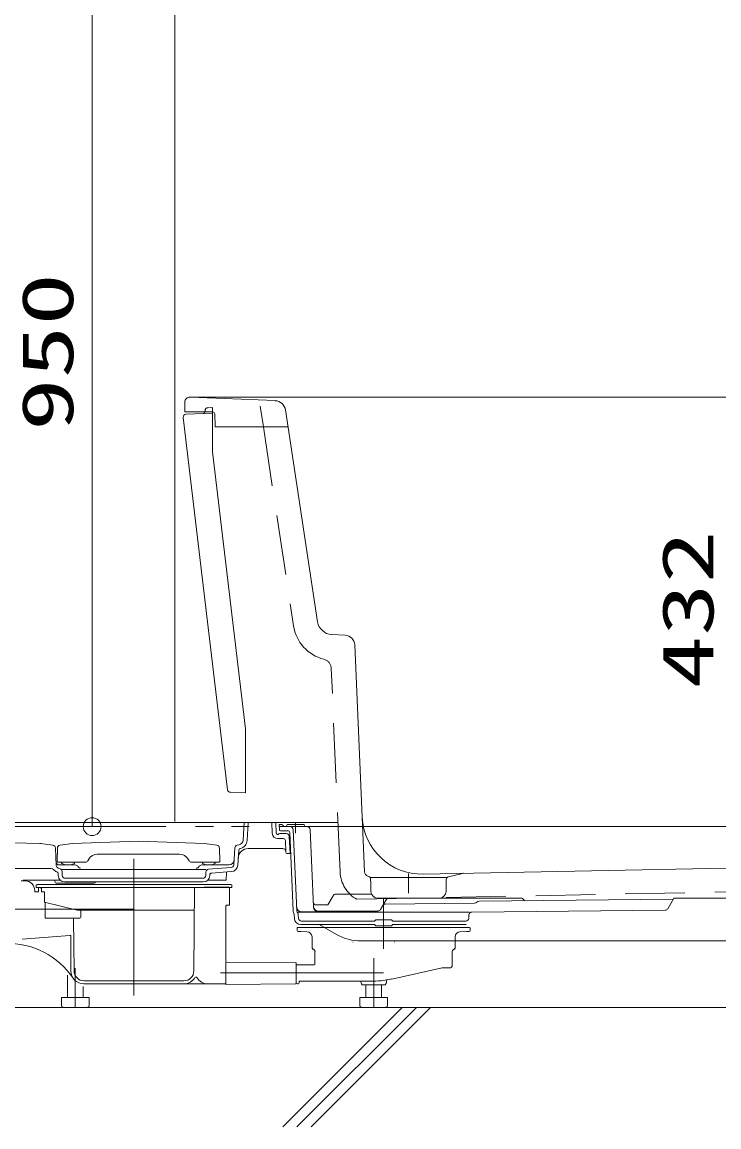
# Model space of a CAD drawing. Units: millimetres on the paper. Extents: x -305 to 305, y -152 to 152.
# Drawn here: x -219.54 to -196.19, y 21.02 to 58.06 of the extents above; entities that cross this region are included whole.
import ezdxf
from ezdxf.enums import TextEntityAlignment as Align

# ---------------------------------------------------------------- set-up
doc = ezdxf.new("R2010")
doc.units = ezdxf.units.MM
for name, pattern in [('DASHED2', [3, 2, -1]), ('LONG_CHAIN', [21, 18, -1, 1, -1]), ('LONG_DOUBLE_CHAIN', [21.8, 18, -1, 0.6, -0.6, 0.6, -1])]:
    doc.linetypes.add(name, pattern=pattern)
doc.layers.add('0-0_0', color=7, linetype='Continuous', lineweight=9)
doc.layers.add('0-1_VIEW0001', color=7, linetype='DASHED2', lineweight=9)
doc.styles.add('ＭＳ ゴシック', font='')
doc.styles.get('ＭＳ ゴシック').set_extended_font_data('MS Gothic')

# ---------------------------------------------------------------- blocks, each defined once
blk = doc.blocks.new('_ORIGIN')
at = {"layer": '0-0_0'}
blk.add_line((0, 0), (-1, 0), dxfattribs=at)
blk.add_circle((0, 0), 0.5, dxfattribs=at)

msp = doc.modelspace()

# ---------------------------------------------------------------- linework, layer by layer
at = {"layer": '0-0_0'}
for p, q in [((-217.193, 31.691), (-217.193, 62.158)), ((-218.631, 31.091), (-217.193, 31.091))]:
    msp.add_line(p, q, dxfattribs=at)
at = {"layer": '0-1_VIEW0001', "color": 5, "linetype": 'Continuous'}
for p, q in [((-214.425, 31.259), (-214.425, 97.258)), ((-212.136, 30.637), (-212.1, 31.225)), ((-212, 30.629), (-211.963, 31.225)), ((-211.159, 30.867), (-211.174, 31.225)), ((-211.022, 30.873), (-211.038, 31.225)), ((-210.919, 30.987), (-210.922, 31.158)), ((-210.825, 31.158), (-210.922, 31.158)), ((-210.795, 31.129), (-210.787, 31.121)), ((-210.691, 31.091), (-210.658, 31.158)), ((-210.091, 31.158), (-210.658, 31.158)), ((-210.091, 31.158), (-210.058, 31.091)), ((-246.925, 31.091), (-218.926, 30.525)), ((-210.687, 30.858), (-210.906, 30.858)), ((-210.636, 30.955), (-210.886, 30.955)), ((-210.554, 31.091), (-210.717, 31.091)), ((-210.562, 30.191), (-210.587, 30.762)), ((-210.562, 30.191), (-210.587, 30.762)), ((-210.455, 28.271), (-210.569, 30.891)), ((-209.989, 31.091), (-210.554, 31.091)), ((-210.335, 28.277), (-210.454, 30.996)), ((-209.987, 31.091), (-209.989, 31.091)), ((-209.774, 28.397), (-209.887, 30.996)), ((-218.508, 30.469), (-218.926, 30.525)), ((-218.396, 29.792), (-218.421, 30.374)), ((-218.358, 30.372), (-218.366, 29.932)), ((-218.271, 30.469), (-217.857, 30.525)), ((-215.641, 30.608), (-217.857, 30.525)), ((-215.641, 30.608), (-213.426, 30.525)), ((-213.011, 30.469), (-213.426, 30.525)), ((-212.925, 30.372), (-212.917, 29.932)), ((-212.448, 29.812), (-212.413, 30.38)), ((-212.332, 30.473), (-212.271, 30.484)), ((-210.785, 30.688), (-210.972, 30.688)), ((-210.701, 30.223), (-210.718, 30.624)), ((-217.02, 30.165), (-214.263, 30.165)), ((-212.311, 29.804), (-212.281, 30.292)), ((-210.802, 30.358), (-211.964, 30.358)), ((-210.562, 30.191), (-210.667, 30.191)), ((-219.937, 29.691), (-218.563, 29.691)), ((-218.333, 29.898), (-217.424, 29.898)), ((-218.268, 29.681), (-218.329, 29.702)), ((-218.301, 29.808), (-217.761, 29.808)), ((-218.216, 29.87), (-218.216, 29.898)), ((-218.089, 29.81), (-218.206, 29.854)), ((-218.205, 29.658), (-213.378, 29.658)), ((-218.077, 29.808), (-217.922, 29.808)), ((-217.911, 29.81), (-217.794, 29.854)), ((-217.783, 29.87), (-217.783, 29.898)), ((-217.309, 29.998), (-217.338, 29.948)), ((-213.974, 29.998), (-213.945, 29.948)), ((-212.95, 29.898), (-213.859, 29.898)), ((-213.521, 29.808), (-212.605, 29.808)), ((-213.5, 29.87), (-213.5, 29.898)), ((-213.372, 29.81), (-213.489, 29.854)), ((-213.206, 29.808), (-213.36, 29.808)), ((-212.54, 29.718), (-213.29, 29.664)), ((-213.194, 29.81), (-213.077, 29.854)), ((-213.066, 29.87), (-213.066, 29.898)), ((-219.435, 29.272), (-219.578, 29.272)), ((-218.256, 29.291), (-219.502, 29.291)), ((-218.44, 29.257), (-218.441, 29.291)), ((-218.332, 29.448), (-218.335, 29.515)), ((-218.196, 29.454), (-218.202, 29.591)), ((-218.096, 29.358), (-217.815, 29.358)), ((-217.815, 29.358), (-213.768, 29.358)), ((-213.768, 29.358), (-213.487, 29.358)), ((-213.382, 29.569), (-213.387, 29.454)), ((-213.25, 29.471), (-213.251, 29.448)), ((-212.53, 29.582), (-213.188, 29.535)), ((-219.118, 28.955), (-219.118, 28.922)), ((-219.008, 28.905), (-219.101, 28.905)), ((-219.075, 29.122), (-219.075, 29.055)), ((-219.075, 29.055), (-212.508, 29.055)), ((-218.525, 29.155), (-219.041, 29.155)), ((-218.991, 29.055), (-218.991, 28.922)), ((-218.896, 29.022), (-218.929, 29.055)), ((-218.896, 29.022), (-218.895, 28.922)), ((-218.808, 28.905), (-218.878, 28.905)), ((-218.876, 29.155), (-212.541, 29.155)), ((-218.791, 28.889), (-218.791, 28.555)), ((-218.376, 29.191), (-217.142, 29.191)), ((-217.815, 29.238), (-218.112, 29.238)), ((-217.815, 29.238), (-213.768, 29.238)), ((-213.759, 29.055), (-213.784, 26.252)), ((-213.768, 29.238), (-213.47, 29.238)), ((-212.602, 29.058), (-213.436, 29.058)), ((-213.056, 29.055), (-212.824, 29.055)), ((-212.608, 29.055), (-212.653, 29.055)), ((-212.591, 29.039), (-212.591, 28.472)), ((-212.508, 29.122), (-212.508, 29.055)), ((-218.791, 28.872), (-218.791, 28.805)), ((-217.696, 28.289), (-218.791, 28.562)), ((-218.765, 28.555), (-218.765, 28.022)), ((-209.298, 28.467), (-209.12, 28.775)), ((-207.831, 28.825), (-209.034, 28.825)), ((-207.338, 28.641), (-207.453, 28.442)), ((-207.368, 28.492), (-204.374, 28.522)), ((-203.624, 28.691), (-207.252, 28.691)), ((-197.719, 28.655), (-204.226, 28.59)), ((-202.816, 28.691), (-203.624, 28.691)), ((-202.708, 28.605), (-202.729, 28.641)), ((-197.901, 28.34), (-197.698, 28.691)), ((-194.599, 28.691), (-197.7, 28.691)), ((-213.766, 28.289), (-217.696, 28.289)), ((-217.574, 28.272), (-217.574, 28.055)), ((-212.708, 28.439), (-212.708, 26.609)), ((-212.708, 28.439), (-212.708, 26.583)), ((-212.608, 28.455), (-212.691, 28.455)), ((-210.415, 28.014), (-210.421, 28.148)), ((-210.288, 28.225), (-204.562, 28.225)), ((-210.175, 28.234), (-209.939, 28.234)), ((-209.681, 28.467), (-209.298, 28.467)), ((-209.646, 28.235), (-209.63, 28.236)), ((-209.63, 28.236), (-209.618, 28.236)), ((-207.453, 28.442), (-207.526, 28.317)), ((-204.467, 28.226), (-197.987, 28.29)), ((-217.607, 28.022), (-218.765, 28.022)), ((-217.815, 28.005), (-217.799, 26.252)), ((-210.279, 28.02), (-210.284, 28.13)), ((-209.471, 27.805), (-210.196, 27.805)), ((-210.179, 27.925), (-209.865, 27.925)), ((-209.471, 27.925), (-209.865, 27.925)), ((-209.588, 27.805), (-209.007, 27.475)), ((-207.731, 27.925), (-209.471, 27.925)), ((-207.731, 27.805), (-209.471, 27.805)), ((-207.691, 27.965), (-207.731, 27.925)), ((-207.158, 27.965), (-207.691, 27.965)), ((-207.158, 27.965), (-207.118, 27.925)), ((-207.158, 27.765), (-207.118, 27.805)), ((-207.118, 27.925), (-205.378, 27.925)), ((-207.118, 27.805), (-205.378, 27.805)), ((-205.378, 27.925), (-204.985, 27.925)), ((-205.378, 27.805), (-204.654, 27.805)), ((-204.985, 27.925), (-204.671, 27.925)), ((-204.566, 28.13), (-204.571, 28.02)), ((-217.944, 27.446), (-219.541, 27.321)), ((-217.908, 27.413), (-217.908, 26.255)), ((-210.325, 27.689), (-210.325, 27.605)), ((-210.308, 27.705), (-204.541, 27.705)), ((-210.201, 27.705), (-210.308, 27.705)), ((-210.204, 27.572), (-210.291, 27.572)), ((-210.204, 27.572), (-209.984, 27.562)), ((-204.645, 27.572), (-204.865, 27.562)), ((-204.645, 27.572), (-204.558, 27.572)), ((-204.525, 27.689), (-204.525, 27.605)), ((-209.825, 27.396), (-209.825, 27.089)), ((-209.825, 27.089), (-209.825, 27.044)), ((-208.451, 27.22), (-208.457, 27.223)), ((-208.199, 27.258), (-193.2, 27.258)), ((-207.06, 27.223), (-207.059, 27.224)), ((-205.025, 27.396), (-205.025, 27.044)), ((-215.791, 26.688), (-215.8, 26.688)), ((-209.795, 26.989), (-209.754, 26.962)), ((-209.725, 26.496), (-209.725, 26.906)), ((-205.125, 26.455), (-205.125, 26.906)), ((-205.054, 26.989), (-205.095, 26.962)), ((-212.708, 25.801), (-212.708, 26.55)), ((-210.375, 26.53), (-212.675, 26.55)), ((-210.358, 25.901), (-210.358, 26.513)), ((-209.758, 26.463), (-210.358, 26.46)), ((-205.458, 26.355), (-207.146, 25.983)), ((-205.458, 26.355), (-205.225, 26.355)), ((-218.025, 26.109), (-218.025, 25.358)), ((-217.491, 25.736), (-217.491, 25.358)), ((-217.475, 25.822), (-212.708, 25.822)), ((-214.117, 25.922), (-217.466, 25.922)), ((-210.375, 25.822), (-212.708, 25.801)), ((-210.358, 25.838), (-210.358, 25.901)), ((-210.358, 25.9), (-210.358, 25.855)), ((-210.325, 25.822), (-210.291, 25.822)), ((-210.258, 25.889), (-210.258, 25.855)), ((-210.241, 25.905), (-207.863, 25.905)), ((-208.141, 25.791), (-207.375, 25.791)), ((-208.025, 25.791), (-208.025, 25.358)), ((-207.491, 25.791), (-207.491, 25.358)), ((-218.22, 25.358), (-218.22, 25.07)), ((-217.296, 25.358), (-218.22, 25.358)), ((-217.296, 25.358), (-217.296, 25.07)), ((-208.22, 25.358), (-208.22, 25.07)), ((-207.296, 25.358), (-208.22, 25.358)), ((-207.296, 25.358), (-207.296, 25.07)), ((-218.22, 25.07), (-218.141, 25.025)), ((-217.375, 25.025), (-218.141, 25.025)), ((-217.375, 25.025), (-217.296, 25.07)), ((-208.22, 25.07), (-208.141, 25.025)), ((-207.375, 25.025), (-208.141, 25.025)), ((-207.375, 25.025), (-207.296, 25.07))]:
    msp.add_line(p, q, dxfattribs=at)
at = {"layer": '0-1_VIEW0001', "linetype": 'Continuous'}
for p, q in [((-214.086, 45.328), (-214.091, 44.991)), ((-187.969, 45.491), (-213.919, 45.491)), ((-213.912, 45.491), (-211.06, 45.371)), ((-213.153, 44.991), (-214.091, 44.991)), ((-214.045, 44.919), (-213.165, 44.95)), ((-213.408, 45.006), (-213.408, 45.036)), ((-213.312, 45.136), (-213.165, 45.141)), ((-213.165, 45.141), (-213.165, 44.95)), ((-213.165, 43.66), (-213.165, 44.95)), ((-213.075, 44.508), (-213.086, 44.926)), ((-209.636, 37.956), (-210.713, 45.059)), ((-212.654, 32.33), (-214.141, 44.807)), ((-210.627, 44.491), (-213.059, 44.491)), ((-212.591, 44.491), (-210.627, 44.491)), ((-212.058, 34.372), (-213.165, 43.66)), ((-209.168, 37.531), (-208.71, 37.507)), ((-208.394, 37.189), (-208.062, 29.579)), ((-212.058, 34.372), (-212.058, 32.225)), ((-212.058, 32.225), (-212.558, 32.242)), ((-208.954, 31.225), (-248.091, 31.225)), ((-193.925, 29.743), (-206.104, 29.5)), ((-207.922, 29.418), (-207.956, 29.431)), ((-207.862, 29.391), (-205.32, 29.391)), ((-207.853, 29.212), (-207.859, 29.33)), ((-207.853, 29.212), (-207.859, 29.33)), ((-205.33, 29.212), (-205.324, 29.317)), ((-204.782, 29.522), (-205.248, 29.409)), ((-207.853, 28.912), (-207.853, 29.212)), ((-205.33, 28.912), (-205.33, 29.213)), ((-205.563, 28.691), (-207.62, 28.691)), ((-228.903, 25.025), (-182.425, 25.025)), ((-210.8, 21.025), (-206.8, 25.025)), ((-210.328, 21.025), (-206.328, 25.025)), ((-209.857, 21.025), (-205.857, 25.025))]:
    msp.add_line(p, q, dxfattribs=at)
at = {"layer": '0-1_VIEW0001', "color": 4}
for p, q in [((-211.562, 45.192), (-211.456, 44.491)), ((-211.456, 44.491), (-210.445, 37.823)), ((-208.882, 29.565), (-209.18, 36.395)), ((-208.323, 28.655), (-193.115, 28.959))]:
    msp.add_line(p, q, dxfattribs=at)
at = {"layer": '0-1_VIEW0001', "color": 5, "linetype": 'LONG_CHAIN'}
for p, q in [((-210.375, 31.225), (-210.375, 30.875)), ((-215.791, 30.009), (-215.791, 28.759)), ((-215.791, 29.393), (-215.791, 25.43)), ((-215.791, 29.346), (-215.791, 28.414)), ((-207.425, 28.691), (-207.425, 27.367)), ((-207.425, 28.691), (-207.425, 26.991)), ((-215.791, 28.325), (-226.236, 28.325)), ((-207.758, 25.025), (-207.758, 26.682)), ((-217.758, 25.025), (-217.758, 26.349)), ((-210.067, 26.189), (-212.889, 26.189)), ((-207.425, 26.189), (-211.66, 26.189))]:
    msp.add_line(p, q, dxfattribs=at)
at = {"layer": '0-1_VIEW0001', "linetype": 'LONG_DOUBLE_CHAIN'}
msp.add_line((-149.328, 31.091), (-254.425, 31.091), dxfattribs=at)
at = {"layer": '0-1_VIEW0001', "linetype": 'LONG_CHAIN'}
msp.add_line((-206.591, 28.858), (-206.591, 29.525), dxfattribs=at)
at = {"layer": '0-1_VIEW0001', "color": 5}
msp.add_line((-217.687, 28.022), (-218.444, 28.022), dxfattribs=at)
at = {"layer": '0-1_VIEW0001', "color": 5, "linetype": 'Continuous'}
for points in [[(-213.327, 29.291), (-212.698, 29.291), (-212.693, 29.57)], [(-209.939, 28.234), (-209.754, 28.235), (-209.692, 28.235), (-209.646, 28.235)], [(-209.611, 28.236), (-209.612, 28.236), (-209.613, 28.236), (-209.614, 28.236), (-209.616, 28.236), (-209.618, 28.236)], [(-209.609, 28.26), (-209.547, 28.26), (-209.326, 28.259), (-209.106, 28.258), (-208.885, 28.258), (-208.664, 28.257), (-208.444, 28.257), (-208.223, 28.257), (-208.002, 28.256), (-207.781, 28.256), (-207.633, 28.256)], [(-207.158, 27.765), (-207.691, 27.765), (-207.731, 27.805)], [(-207.313, 25.954), (-207.339, 25.832), (-207.375, 25.791)], [(-208.197, 25.908), (-208.171, 25.82), (-208.141, 25.791)]]:
    msp.add_lwpolyline(points, dxfattribs=at)
at = {"layer": '0-1_VIEW0001', "linetype": 'Continuous'}
for centre, radius, start, end in [((-213.919, 45.325), 0.167, 88.5029, 179), ((-211.075, 45.004), 0.367, 8.6216, 87.5818), ((-214.041, 44.819), 0.1, 92, 186.7951), ((-213.475, 45.006), 0.0667, 272, 0), ((-213.308, 45.036), 0.1, 91.9998, 180), ((-213.153, 44.925), 0.0667, 1.5, 90), ((-213.059, 44.508), 0.0167, 181.5, 270), ((-209.141, 38.031), 0.5, 188.6216, 267), ((-208.727, 37.174), 0.333, 2.5, 87), ((-212.555, 32.342), 0.1, 186.7951, 268), ((-206.144, 31.499), 2, 182.5, 271.1458), ((-207.895, 29.586), 0.167, 182.5, 248.5185), ((-207.959, 29.324), 0.1, 3, 68.5185), ((-205.225, 29.312), 0.1, 103.659, 177), ((-204.742, 29.36), 0.167, 91.1458, 103.659), ((-207.62, 28.925), 0.233, 183, 270), ((-205.563, 28.925), 0.233, 270, 357)]:
    msp.add_arc(centre, radius, start, end, dxfattribs=at)
at = {"layer": '0-1_VIEW0001', "color": 4}
for centre, radius, start, end in [((-209.093, 38.028), 1.367, 188.6216, 255.713), ((-209.513, 36.381), 0.333, 2.5, 75.713), ((-207.783, 29.613), 1.1, 182.5, 240.5871)]:
    msp.add_arc(centre, radius, start, end, dxfattribs=at)
at = {"layer": '0-1_VIEW0001', "color": 5, "linetype": 'Continuous'}
for centre, radius, start, end in [((-210.866, 31.058), 0.1, 45, 90), ((-210.717, 31.191), 0.1, 225, 270), ((-210.972, 30.875), 0.187, 182.5, 270), ((-210.972, 30.875), 0.05, 182.5, 323.1301), ((-210.906, 30.825), 0.0333, 90, 143.1301), ((-210.886, 30.988), 0.0333, 181, 270), ((-210.687, 30.758), 0.1, 2.5, 90), ((-210.636, 30.888), 0.0667, 2.5, 90), ((-210.554, 30.991), 0.1, 2.5, 90), ((-209.987, 30.991), 0.1, 2.5, 90), ((-218.951, 30.192), 0.333, 82.4054, 88.8408), ((-218.521, 30.37), 0.1, 2.5, 82.4054), ((-218.258, 30.37), 0.1, 97.5946, 179), ((-213.025, 30.37), 0.1, 1, 82.4054), ((-212.313, 30.374), 0.1, 100.7218, 176.5), ((-212.302, 30.648), 0.167, 280.7218, 356.5), ((-212.302, 30.648), 0.303, 283.7108, 356.5), ((-210.785, 30.621), 0.0667, 2.5, 90), ((-217.02, 29.831), 0.333, 90, 150), ((-214.263, 29.831), 0.333, 30, 90), ((-211.964, 30.025), 0.333, 90, 176.5), ((-212.215, 30.288), 0.0667, 103.7108, 176.5), ((-210.802, 30.258), 0.1, 2.5, 90), ((-210.667, 30.225), 0.0333, 182.5, 270), ((-218.563, 29.591), 0.1, 37.5272, 90), ((-218.296, 29.796), 0.237, 217.5272, 249.5653), ((-218.301, 29.908), 0.1, 182.5, 270), ((-218.296, 29.796), 0.1, 182.5, 250.4958), ((-218.333, 29.931), 0.0333, 179, 270), ((-218.302, 29.586), 0.1, 2.5, 70.4958), ((-218.2, 29.87), 0.0167, 180, 249.444), ((-218.077, 29.841), 0.0333, 249.444, 270), ((-217.922, 29.841), 0.0333, 270, 290.5561), ((-217.8, 29.87), 0.0167, 290.5561, 0), ((-217.761, 29.708), 0.1, 24.3678, 90), ((-217.582, 29.795), 0.1, 205.9253, 271.4205), ((-217.424, 29.998), 0.1, 270, 330), ((-213.859, 29.998), 0.1, 210, 270), ((-213.699, 29.8), 0.1, 267.3983, 332.6731), ((-213.521, 29.708), 0.1, 90, 154.4444), ((-213.483, 29.87), 0.0167, 180, 249.444), ((-213.282, 29.565), 0.1, 94.1206, 177.5), ((-213.36, 29.841), 0.0333, 249.444, 270), ((-213.206, 29.841), 0.0333, 270, 290.556), ((-213.083, 29.87), 0.0167, 290.5561, 0), ((-212.95, 29.931), 0.0333, 270, 1), ((-212.605, 29.975), 0.167, 270, 356.5), ((-212.547, 29.818), 0.1, 274.1206, 356.5), ((-212.547, 29.818), 0.237, 274.1206, 356.5), ((-219.435, 28.955), 0.317, 0, 90), ((-218.402, 29.512), 0.0667, 2.5, 69.5653), ((-218.112, 29.458), 0.22, 182.5, 270), ((-218.096, 29.458), 0.1, 182.5, 270), ((-213.487, 29.458), 0.1, 270, 357.5), ((-213.47, 29.458), 0.22, 270, 357.5), ((-213.183, 29.468), 0.0667, 94.1206, 177.5), ((-219.101, 28.922), 0.0167, 180, 270), ((-219.041, 29.122), 0.0333, 90, 180), ((-219.008, 28.922), 0.0167, 270, 0), ((-218.878, 28.922), 0.0167, 180.5, 270), ((-218.808, 28.889), 0.0167, 0, 90), ((-218.374, 29.258), 0.0667, 181, 270), ((-217.142, 29.258), 0.0667, 270, 342.5424), ((-212.608, 29.039), 0.0167, 0, 90), ((-212.541, 29.122), 0.0333, 0, 90), ((-209.681, 28.567), 0.1, 182.5, 270), ((-209.034, 28.725), 0.1, 90, 150), ((-207.252, 28.591), 0.1, 90, 150), ((-204.375, 28.622), 0.1, 270.5729, 318.7613), ((-204.225, 28.49), 0.1, 90.5729, 138.7613), ((-202.816, 28.591), 0.1, 30, 90), ((-217.557, 28.272), 0.0167, 90, 180), ((-212.691, 28.439), 0.0167, 90, 180), ((-212.608, 28.472), 0.0167, 270, 0), ((-210.169, 28.284), 0.287, 182.5, 208.2029), ((-210.174, 28.401), 0.167, 182.5006, 269.5883), ((-210.169, 28.284), 0.167, 182.5, 216.2845), ((-210.384, 28.126), 0.1, 2.5, 36.2845), ((-209.608, 28.427), 0.167, 182.5, 269.8046), ((-209.607, 28.403), 0.167, 182.1365, 269.6924), ((-207.612, 28.367), 0.1, 267.5072, 330), ((-207.367, 28.392), 0.1, 90.5729, 150), ((-204.466, 28.126), 0.1, 90.5729, 177.5), ((-197.988, 28.39), 0.1, 270.5729, 330), ((-217.831, 28.005), 0.0167, 0.5, 90), ((-217.607, 28.055), 0.0333, 270, 0), ((-210.196, 28.025), 0.22, 182.5, 270), ((-210.179, 28.025), 0.1, 182.5, 270), ((-204.671, 28.025), 0.1, 270, 357.5), ((-217.941, 27.413), 0.0333, 0, 94.5), ((-210.308, 27.689), 0.0167, 90, 180), ((-210.291, 27.605), 0.0333, 180, 270), ((-209.991, 27.396), 0.167, 0, 87.5), ((-208.185, 28.925), 1.667, 240.4222, 270), ((-204.858, 27.396), 0.167, 92.5, 180), ((-204.558, 27.605), 0.0333, 270, 0), ((-204.541, 27.689), 0.0167, 0, 90), ((-220.04, 24.515), 2.667, 34.1428, 91.1667), ((-209.758, 27.044), 0.0667, 180, 236.3099), ((-205.091, 27.044), 0.0667, 303.6901, 0), ((-209.791, 26.906), 0.0667, 0, 56.3099), ((-205.058, 26.906), 0.0667, 123.6901, 180), ((-212.675, 26.583), 0.0333, 180, 269.5), ((-210.375, 26.513), 0.0167, 0, 89.5), ((-209.758, 26.496), 0.0333, 270.25, 0), ((-205.225, 26.455), 0.1, 270, 0), ((-217.475, 26.255), 0.433, 180, 270), ((-217.466, 26.255), 0.333, 180.5, 270), ((-214.117, 26.255), 0.333, 270, 359.5), ((-214.117, 26.255), 0.433, 270, 328.7188), ((-213.718, 26.013), 0.0333, 31.2812, 148.7188), ((-213.319, 26.255), 0.433, 211.2812, 270), ((-207.863, 29.239), 3.333, 270, 282.4259), ((-210.375, 25.838), 0.0167, 270.5, 0), ((-210.325, 25.855), 0.0333, 180, 270), ((-210.291, 25.855), 0.0333, 270, 0), ((-210.241, 25.889), 0.0167, 90, 180)]:
    msp.add_arc(centre, radius, start, end, dxfattribs=at)

# ---------------------------------------------------------------- block references
at = {"layer": '0-0_0', "xscale": 0.6, "yscale": 0.6, "rotation": 270}
msp.add_blockref('_ORIGIN', (-217.193, 31.091), dxfattribs=at)

# ---------------------------------------------------------------- texts
at = {"layer": '0-0_0', "style": 'ＭＳ ゴシック', "width": 1.5}
for s, p in [('950', (-217.31, 44.354)), ('432', (-195.851, 35.721))]:
    msp.add_text(s, height=1.73, rotation=90, dxfattribs=at).set_placement(p, align=Align.BOTTOM_LEFT)

doc.saveas('drawing.dxf')
